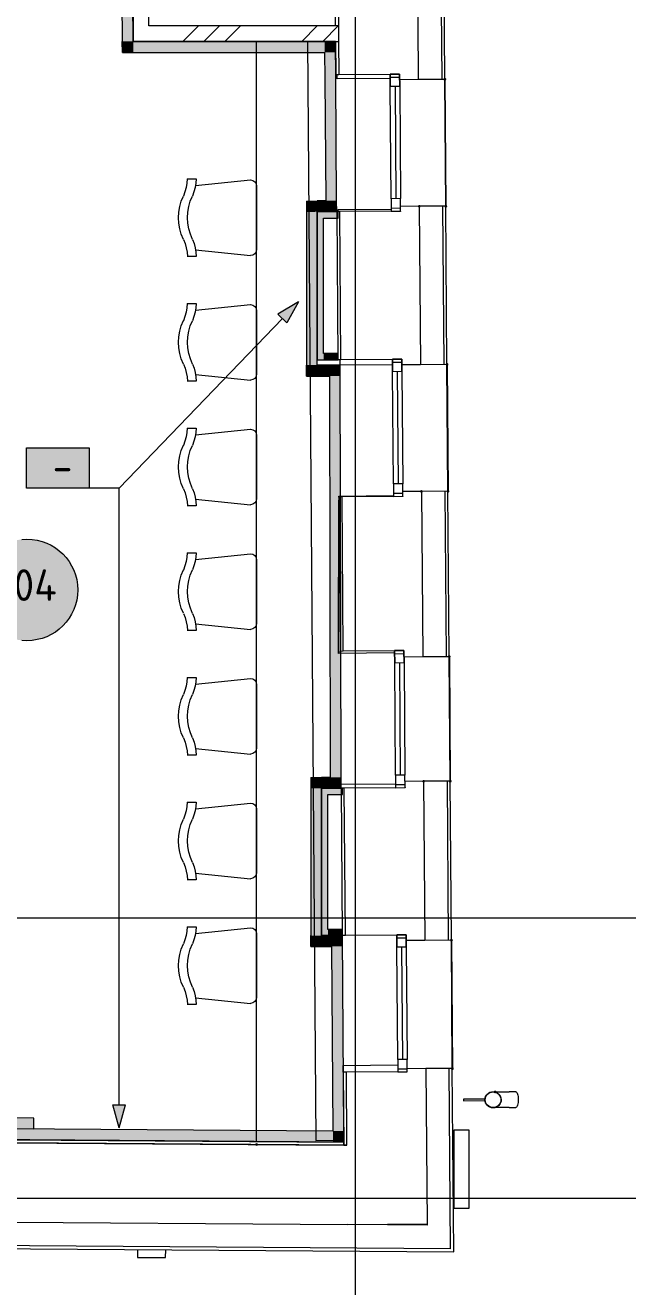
# Model space of a CAD drawing. Header units: millimetres. Extents: x 0 to 1189, y 0 to 841.
# Drawn here: x 771 to 810.2, y 282.2 to 363.2 of the extents above; entities that cross this region are included whole.
import ezdxf

# ---------------------------------------------------------------- set-up
doc = ezdxf.new("R2010")
doc.units = ezdxf.units.MM

msp = doc.modelspace()

# ---------------------------------------------------------------- hatches: boundary and pattern name
at = {"true_color": 0xf1d696}
h = msp.add_hatch(color=41, dxfattribs=at)
h.dxf.hatch_style = 2
h.paths.add_polyline_path([(777.022187, 382.866356), (777.722188, 382.866356), (777.902188, 362.116324), (777.202187, 362.116324)])
h = msp.add_hatch(color=41, dxfattribs=at)
h.dxf.hatch_style = 2
h.paths.add_polyline_path([(777.902188, 362.116324), (777.208187, 361.416323), (777.202187, 362.116324)])
h = msp.add_hatch(color=41, dxfattribs=at)
h.dxf.hatch_style = 2
h.paths.add_polyline_path([(777.902188, 362.116324), (777.908188, 361.416323), (777.208187, 361.416323)])
h = msp.add_hatch(color=41, dxfattribs=at)
h.dxf.hatch_style = 2
h.paths.add_polyline_path([(777.908188, 361.416323), (777.902188, 362.116324), (790.183207, 362.116324), (790.188207, 361.416323)])
h = msp.add_hatch(color=41, dxfattribs=at)
h.dxf.hatch_style = 2
h.paths.add_polyline_path([(790.883208, 362.116324), (790.188207, 361.416323), (790.183207, 362.116324)])
h = msp.add_hatch(color=41, dxfattribs=at)
h.dxf.hatch_style = 2
h.paths.add_polyline_path([(790.878208, 362.111324), (790.888208, 361.416323), (790.188207, 361.416323)])
h = msp.add_hatch(color=41, dxfattribs=at)
h.dxf.hatch_style = 2
h.paths.add_polyline_path([(790.188207, 361.416323), (790.888208, 361.416323), (790.901208, 359.74032), (790.201207, 359.73532)])
h = msp.add_hatch(color=41, dxfattribs=at)
h.dxf.hatch_style = 2
h.paths.add_polyline_path([(790.901208, 359.74032), (790.961208, 351.896308), (790.261207, 351.889308), (790.201207, 359.73532)])
h = msp.add_hatch(color=7)
h.dxf.hatch_style = 2
h.paths.add_polyline_path([(797.902219, 359.77932), (797.838656, 359.752883), (797.812219, 359.68932), (797.838656, 359.625758), (797.902219, 359.59932), (797.912219, 359.59932), (797.975782, 359.625758), (798.002219, 359.68932), (797.975782, 359.752883), (797.912219, 359.77932)])
h = msp.add_hatch(color=41, dxfattribs=at)
h.dxf.hatch_style = 2
h.paths.add_polyline_path([(789.018205, 351.875308), (789.718207, 351.883308), (789.718207, 351.183307)])
h = msp.add_hatch(color=41, dxfattribs=at)
h.dxf.hatch_style = 2
h.paths.add_polyline_path([(789.018205, 351.175307), (789.018205, 351.875308), (789.718207, 351.183307)])
h = msp.add_hatch(color=41, dxfattribs=at)
h.dxf.hatch_style = 2
h.paths.add_polyline_path([(790.261207, 351.889308), (790.266207, 351.189307), (789.718207, 351.183307), (789.718207, 351.883308)])
h = msp.add_hatch(color=41, dxfattribs=at)
h.dxf.hatch_style = 2
h.paths.add_polyline_path([(790.961208, 351.896308), (790.966208, 351.196307), (790.261207, 351.889308)])
h = msp.add_hatch(color=41, dxfattribs=at)
h.dxf.hatch_style = 2
h.paths.add_polyline_path([(790.964208, 351.199307), (790.266207, 351.189307), (790.261207, 351.889308)])
h = msp.add_hatch(color=7)
h.dxf.hatch_style = 2
h.paths.add_polyline_path([(796.264217, 351.627308), (796.200654, 351.60087), (796.174216, 351.537308), (796.200654, 351.473745), (796.264217, 351.447308), (796.327779, 351.473745), (796.354217, 351.537308), (796.327779, 351.60087)])
h = msp.add_hatch(color=7)
h.dxf.hatch_style = 2
h.paths.add_polyline_path([(797.974219, 351.450308), (798.037782, 351.476745), (798.064219, 351.540308), (798.037782, 351.60387), (797.974219, 351.630308), (797.964219, 351.630308), (797.900657, 351.60387), (797.874219, 351.540308), (797.900657, 351.476745), (797.964219, 351.450308)])
h = msp.add_hatch(color=41, dxfattribs=at)
h.dxf.hatch_style = 2
h.paths.add_polyline_path([(789.018205, 351.175307), (789.718207, 351.183307), (789.718207, 341.345292), (789.018205, 341.345292)])
h = msp.add_hatch(color=7)
h.dxf.hatch_style = 2
h.paths.add_polyline_path([(789.718207, 350.783307), (789.718207, 351.183307), (790.966208, 351.183307), (790.969208, 350.783307)])
h = msp.add_hatch(color=7)
h.dxf.hatch_style = 2
h.paths.add_polyline_path([(790.118207, 350.783307), (790.118207, 341.682293), (789.718207, 341.682293), (789.718207, 350.783307)])
at = {"true_color": 0x0077b0}
h = msp.add_hatch(color=144, dxfattribs=at)
h.dxf.hatch_style = 2
h.paths.add_polyline_path([(788.510205, 345.409298), (787.764204, 344.056296), (787.187203, 344.610297)])
h = msp.add_hatch(color=7)
h.dxf.hatch_style = 2
h.paths.add_polyline_path([(790.118207, 341.682293), (790.118207, 342.082293), (791.035209, 342.082293), (791.038209, 341.698293), (791.050209, 341.697293), (791.050209, 341.682293)])
at = {"true_color": 0xf1d696}
h = msp.add_hatch(color=41, dxfattribs=at)
h.dxf.hatch_style = 2
h.paths.add_polyline_path([(789.718207, 341.345292), (789.018205, 340.645291), (789.018205, 341.345292)])
h = msp.add_hatch(color=41, dxfattribs=at)
h.dxf.hatch_style = 2
h.paths.add_polyline_path([(789.718207, 341.345292), (789.718207, 340.645291), (789.018205, 340.645291)])
h = msp.add_hatch(color=41, dxfattribs=at)
h.dxf.hatch_style = 2
h.paths.add_polyline_path([(789.718207, 340.645291), (789.718207, 341.345292), (790.491208, 341.345292), (790.492208, 340.645291)])
h = msp.add_hatch(color=41, dxfattribs=at)
h.dxf.hatch_style = 2
h.paths.add_polyline_path([(791.191209, 341.345292), (790.492208, 340.645291), (790.491208, 341.345292)])
h = msp.add_hatch(color=41, dxfattribs=at)
h.dxf.hatch_style = 2
h.paths.add_polyline_path([(790.492208, 340.645291), (791.189209, 341.343292), (791.192209, 340.645291)])
h = msp.add_hatch(color=7)
h.dxf.hatch_style = 2
h.paths.add_polyline_path([(798.041219, 341.480292), (797.977657, 341.453855), (797.951219, 341.390292), (797.977657, 341.32673), (798.041219, 341.300292), (798.051219, 341.300292), (798.114782, 341.32673), (798.141219, 341.390292), (798.114782, 341.453855), (798.051219, 341.480292)])
h = msp.add_hatch(color=41, dxfattribs=at)
h.dxf.hatch_style = 2
h.paths.add_polyline_path([(791.192209, 340.645291), (791.245209, 314.884252), (790.545208, 314.884252), (790.492208, 340.645291)])
at = {"true_color": 0xffffff}
h = msp.add_hatch(color=7, dxfattribs=at)
h.dxf.hatch_style = 2
h.paths.add_polyline_path([(771.046178, 336.030284), (775.086184, 336.030284), (775.086184, 333.44128), (771.046178, 333.44128)])
h = msp.add_hatch(color=7, dxfattribs=at)
h.dxf.hatch_style = 2
h.paths.add_polyline_path([(771.046178, 336.030284), (775.086184, 336.030284), (775.086184, 333.44128), (771.046178, 333.44128)])
at = {"true_color": 0x0077b0}
h = msp.add_hatch(color=144, dxfattribs=at)
h.paths.add_polyline_path([(772.257355, 334.634205), (772.257355, 335.441184), (772.227865, 335.597867), (772.138843, 335.728918), (772.010204, 335.815321), (771.853865, 335.844673), (771.697389, 335.815321), (771.566131, 335.728918), (771.478694, 335.597867), (771.450375, 335.441184), (771.450375, 334.634205), (771.478694, 334.477866), (771.566131, 334.349226), (771.697389, 334.260205), (771.853865, 334.230715), (772.010204, 334.260205), (772.138843, 334.349226), (772.227865, 334.477866)])
h.paths.add_polyline_path([(772.457997, 334.634205), (772.446844, 334.513549), (772.413417, 334.401523), (772.357771, 334.298489), (772.279954, 334.204808), (772.188186, 334.127509), (772.086133, 334.072999), (771.974469, 334.04071), (771.853865, 334.030073), (771.732133, 334.04071), (771.620425, 334.072999), (771.518227, 334.127509), (771.42502, 334.204808), (771.34729, 334.298489), (771.291832, 334.401523), (771.258596, 334.513549), (771.247528, 334.634205), (771.247528, 335.441184), (771.258596, 335.562916), (771.291832, 335.674624), (771.34729, 335.776822), (771.42502, 335.870029), (771.518227, 335.947845), (771.620425, 336.003492), (771.732133, 336.036918), (771.853865, 336.048072), (771.974521, 336.036961), (772.086547, 336.003837), (772.189581, 335.949008), (772.283262, 335.872785), (772.359166, 335.779148), (772.413831, 335.676002), (772.446895, 335.563347), (772.457997, 335.441184)])
h = msp.add_hatch(color=144, dxfattribs=at)
h.paths.add_polyline_path([(772.257355, 334.634205), (772.257355, 335.441184), (772.227865, 335.597867), (772.138843, 335.728918), (772.010204, 335.815321), (771.853865, 335.844673), (771.697389, 335.815321), (771.566131, 335.728918), (771.478694, 335.597867), (771.450375, 335.441184), (771.450375, 334.634205), (771.478694, 334.477866), (771.566131, 334.349226), (771.697389, 334.260205), (771.853865, 334.230715), (772.010204, 334.260205), (772.138843, 334.349226), (772.227865, 334.477866)])
h.paths.add_polyline_path([(772.457997, 334.634205), (772.446844, 334.513549), (772.413417, 334.401523), (772.357771, 334.298489), (772.279954, 334.204808), (772.188186, 334.127509), (772.086133, 334.072999), (771.974469, 334.04071), (771.853865, 334.030073), (771.732133, 334.04071), (771.620425, 334.072999), (771.518227, 334.127509), (771.42502, 334.204808), (771.34729, 334.298489), (771.291832, 334.401523), (771.258596, 334.513549), (771.247528, 334.634205), (771.247528, 335.441184), (771.258596, 335.562916), (771.291832, 335.674624), (771.34729, 335.776822), (771.42502, 335.870029), (771.518227, 335.947845), (771.620425, 336.003492), (771.732133, 336.036918), (771.853865, 336.048072), (771.974521, 336.036961), (772.086547, 336.003837), (772.189581, 335.949008), (772.283262, 335.872785), (772.359166, 335.779148), (772.413831, 335.676002), (772.446895, 335.563347), (772.457997, 335.441184)])
h = msp.add_hatch(color=144, dxfattribs=at)
h.dxf.hatch_style = 2
h.paths.add_polyline_path([(774.680474, 335.703562), (774.448964, 335.472052), (774.378408, 335.441184), (774.302272, 335.466471), (774.276985, 335.542607), (774.305097, 335.613163), (774.700318, 336.008384), (774.741108, 336.037737), (774.781898, 336.048072), (774.858035, 336.022509), (774.883322, 335.946097), (774.883322, 334.12874), (774.858035, 334.053982), (774.781898, 334.030073), (774.705761, 334.053982), (774.680474, 334.12874)])
h = msp.add_hatch(color=144, dxfattribs=at)
h.dxf.hatch_style = 2
h.paths.add_polyline_path([(774.680474, 335.703562), (774.448964, 335.472052), (774.378408, 335.441184), (774.302272, 335.466471), (774.276985, 335.542607), (774.305097, 335.613163), (774.700318, 336.008384), (774.741108, 336.037737), (774.781898, 336.048072), (774.858035, 336.022509), (774.883322, 335.946097), (774.883322, 334.12874), (774.858035, 334.053982), (774.781898, 334.030073), (774.705761, 334.053982), (774.680474, 334.12874)])
h = msp.add_hatch(color=144, dxfattribs=at)
h.dxf.hatch_style = 2
h.paths.add_polyline_path([(773.770895, 334.53223), (772.963916, 334.53223), (772.887779, 334.557793), (772.862492, 334.634205), (772.887779, 334.710341), (772.963916, 334.735628), (773.770895, 334.735628), (773.847032, 334.710341), (773.872319, 334.634205), (773.847032, 334.557793)])
h = msp.add_hatch(color=144, dxfattribs=at)
h.dxf.hatch_style = 2
h.paths.add_polyline_path([(773.770895, 334.53223), (772.963916, 334.53223), (772.887779, 334.557793), (772.862492, 334.634205), (772.887779, 334.710341), (772.963916, 334.735628), (773.770895, 334.735628), (773.847032, 334.710341), (773.872319, 334.634205), (773.847032, 334.557793)])
h = msp.add_hatch(color=7)
h.dxf.hatch_style = 2
h.paths.add_polyline_path([(796.402217, 333.32728), (796.338654, 333.300842), (796.312217, 333.23728), (796.338654, 333.173717), (796.402217, 333.14728), (796.466779, 333.173717), (796.493217, 333.23728), (796.466779, 333.300842)])
h = msp.add_hatch(color=7)
h.dxf.hatch_style = 2
h.paths.add_polyline_path([(798.112219, 333.15028), (798.175782, 333.176717), (798.202219, 333.24028), (798.175782, 333.303842), (798.112219, 333.33028), (798.102219, 333.33028), (798.038657, 333.303842), (798.012219, 333.24028), (798.038657, 333.176717), (798.102219, 333.15028)])
at = {"true_color": 0xffffff}
h = msp.add_hatch(color=7, dxfattribs=at)
edge = h.paths.add_edge_path()
edge.add_arc((771.085678, 326.91927), 3.260255, 0, 360)
h = msp.add_hatch(color=7)
h.dxf.hatch_style = 2
h.paths.add_polyline_path([(798.183219, 322.730264), (798.119657, 322.703826), (798.093219, 322.640264), (798.119657, 322.576701), (798.183219, 322.550263), (798.193219, 322.550263), (798.256782, 322.576701), (798.28322, 322.640264), (798.256782, 322.703826), (798.193219, 322.730264)])
at = {"true_color": 0xf1d696}
h = msp.add_hatch(color=41, dxfattribs=at)
h.dxf.hatch_style = 2
h.paths.add_polyline_path([(789.298206, 314.884252), (789.998207, 314.884252), (789.998207, 314.184251)])
h = msp.add_hatch(color=41, dxfattribs=at)
h.dxf.hatch_style = 2
h.paths.add_polyline_path([(789.298206, 314.184251), (789.298206, 314.884252), (789.998207, 314.184251)])
h = msp.add_hatch(color=41, dxfattribs=at)
h.dxf.hatch_style = 2
h.paths.add_polyline_path([(789.298206, 314.184251), (789.998207, 314.184251), (789.998207, 304.734236), (789.298206, 304.734236)])
h = msp.add_hatch(color=41, dxfattribs=at)
h.dxf.hatch_style = 2
h.paths.add_polyline_path([(790.545208, 314.884252), (790.547208, 314.184251), (789.998207, 314.184251), (789.998207, 314.884252)])
h = msp.add_hatch(color=7)
h.dxf.hatch_style = 2
h.paths.add_polyline_path([(789.998207, 313.78425), (789.998207, 314.184251), (790.676208, 314.184251), (791.247209, 314.177251), (791.250209, 313.78425)])
h = msp.add_hatch(color=41, dxfattribs=at)
h.dxf.hatch_style = 2
h.paths.add_polyline_path([(791.245209, 314.884252), (791.247209, 314.184251), (790.545208, 314.884252)])
h = msp.add_hatch(color=41, dxfattribs=at)
h.dxf.hatch_style = 2
h.paths.add_polyline_path([(791.247209, 314.184251), (790.547208, 314.184251), (790.545208, 314.884252)])
h = msp.add_hatch(color=7)
h.dxf.hatch_style = 2
h.paths.add_polyline_path([(796.544217, 314.728252), (796.480654, 314.701814), (796.454217, 314.638251), (796.480654, 314.574689), (796.544217, 314.548251), (796.60778, 314.574689), (796.634217, 314.638251), (796.60778, 314.701814)])
h = msp.add_hatch(color=7)
h.dxf.hatch_style = 2
h.paths.add_polyline_path([(798.25422, 314.551251), (798.317782, 314.577689), (798.34422, 314.641251), (798.317782, 314.704814), (798.25422, 314.731252), (798.24422, 314.731252), (798.180657, 314.704814), (798.154219, 314.641251), (798.180657, 314.577689), (798.24422, 314.551251)])
h = msp.add_hatch(color=7)
h.dxf.hatch_style = 2
h.paths.add_polyline_path([(789.998207, 313.78425), (790.398208, 313.78425), (790.398208, 304.734236), (789.998207, 304.734236)])
h = msp.add_hatch(color=41, dxfattribs=at)
h.dxf.hatch_style = 2
h.paths.add_polyline_path([(789.998207, 304.734236), (789.298206, 304.034235), (789.298206, 304.734236)])
h = msp.add_hatch(color=41, dxfattribs=at)
h.dxf.hatch_style = 2
h.paths.add_polyline_path([(789.998207, 304.734236), (789.998207, 304.034235), (789.298206, 304.034235)])
h = msp.add_hatch(color=41, dxfattribs=at)
h.dxf.hatch_style = 2
h.paths.add_polyline_path([(789.998207, 304.034235), (789.998207, 304.734236), (790.630208, 304.734236), (790.635208, 304.034235)])
h = msp.add_hatch(color=7)
h.dxf.hatch_style = 2
h.paths.add_polyline_path([(790.398208, 305.134237), (791.316209, 305.134237), (791.318209, 304.759236), (791.330209, 304.758236), (791.330209, 304.734236), (790.398208, 304.734236)])
h = msp.add_hatch(color=41, dxfattribs=at)
h.dxf.hatch_style = 2
h.paths.add_polyline_path([(791.330209, 304.734236), (790.635208, 304.034235), (790.630208, 304.734236)])
h = msp.add_hatch(color=41, dxfattribs=at)
h.dxf.hatch_style = 2
h.paths.add_polyline_path([(790.635208, 304.034235), (791.326209, 304.730236), (791.335209, 304.034235)])
h = msp.add_hatch(color=7)
h.dxf.hatch_style = 2
h.paths.add_polyline_path([(798.32122, 304.531236), (798.257657, 304.504798), (798.23122, 304.441236), (798.257657, 304.377673), (798.32122, 304.351236), (798.33122, 304.351236), (798.394782, 304.377673), (798.42122, 304.441236), (798.394782, 304.504798), (798.33122, 304.531236)])
h = msp.add_hatch(color=41, dxfattribs=at)
h.dxf.hatch_style = 2
h.paths.add_polyline_path([(790.635208, 304.034235), (791.335209, 304.034235), (791.417209, 292.184217), (790.717208, 292.189217)])
h = msp.add_hatch(color=7)
h.dxf.hatch_style = 2
h.paths.add_polyline_path([(798.39422, 296.101223), (798.457782, 296.127661), (798.48422, 296.191223), (798.457782, 296.254786), (798.39422, 296.281223), (798.38422, 296.281223), (798.320657, 296.254786), (798.29422, 296.191223), (798.320657, 296.127661), (798.38422, 296.101223)])
h = msp.add_hatch(color=7)
h.dxf.hatch_style = 2
h.paths.add_polyline_path([(801.118321, 294.786956), (801.056974, 294.755721), (801.035489, 294.690318), (801.066724, 294.628971), (801.132127, 294.607486), (801.145127, 294.608486), (801.206474, 294.639721), (801.227959, 294.705124), (801.196724, 294.766471), (801.131321, 294.787956)])
at = {"true_color": 0x6a6a6a}
h = msp.add_hatch(color=251, dxfattribs=at)
h.dxf.hatch_style = 2
h.paths.add_polyline_path([(756.531156, 292.426217), (756.535156, 293.126219), (771.535179, 293.025218), (771.531179, 292.325217)])
at = {"true_color": 0x0077b0}
h = msp.add_hatch(color=144, dxfattribs=at)
h.dxf.hatch_style = 2
h.paths.add_polyline_path([(777.005187, 292.388217), (776.605186, 293.88122), (777.405188, 293.88122)])
at = {"true_color": 0xf1d696}
h = msp.add_hatch(color=41, dxfattribs=at)
h.dxf.hatch_style = 2
h.paths.add_polyline_path([(790.717208, 292.189217), (790.722208, 291.489216), (746.02714, 291.805217), (746.02714, 292.505218)])
h = msp.add_hatch(color=41, dxfattribs=at)
h.dxf.hatch_style = 2
h.paths.add_polyline_path([(790.717208, 292.189217), (791.417209, 292.184217), (791.422209, 291.484216)])
h = msp.add_hatch(color=41, dxfattribs=at)
h.dxf.hatch_style = 2
h.paths.add_polyline_path([(790.722208, 291.489216), (790.717208, 292.189217), (791.422209, 291.484216)])
h = msp.add_hatch(color=7)
h.dxf.hatch_style = 2
h.paths.add_polyline_path([(785.7282, 291.324216), (785.754638, 291.260653), (785.818201, 291.234216), (785.881763, 291.260653), (785.908201, 291.324216), (785.881763, 291.389778), (785.818201, 291.416216), (785.754638, 291.389778)])

# ---------------------------------------------------------------- linework, layer by layer
at = {"color": 7, "lineweight": 0}
for points in [[(792.17321, 251.095154), (792.17321, 721.485873)], [(777.016187, 383.566357), (777.202187, 362.116324)], [(777.902188, 362.116324), (777.722188, 382.866356)], [(790.779208, 375.816345), (790.875208, 363.116325)], [(790.981208, 375.616345), (791.075209, 363.116325)], [(777.902188, 374.192342), (777.902188, 362.116324)], [(778.90219, 363.116325), (778.90219, 373.192341)], [(796.119216, 370.516337), (796.202216, 359.68632)], [(797.632219, 368.816334), (797.702219, 359.69832)], [(797.902219, 359.69932), (797.832219, 368.816334)], [(791.075209, 363.116325), (778.90219, 363.116325)], [(781.083193, 362.116324), (782.083195, 363.116325)], [(782.433195, 362.116324), (783.433197, 363.116325)], [(783.782197, 362.116324), (784.782199, 363.116325)], [(788.717205, 362.116324), (789.717207, 363.116325)], [(790.066207, 362.116324), (791.065209, 363.115325)], [(791.075209, 363.116325), (791.083209, 362.116324)], [(777.208187, 361.416323), (777.202187, 362.116324)], [(777.902188, 362.116324), (791.083209, 362.116324)], [(790.183207, 362.116324), (777.902188, 362.116324)], [(785.818201, 291.524216), (785.818201, 362.116324)], [(789.083206, 362.116324), (789.618206, 291.588216)], [(790.883208, 362.116324), (790.183207, 362.116324)], [(790.883208, 362.116324), (790.899208, 359.996321)], [(790.901208, 359.74032), (790.883208, 362.116324)], [(791.083209, 362.116324), (791.099209, 359.998321)], [(777.208187, 361.416323), (790.188207, 361.416323)], [(790.188207, 361.416323), (790.201207, 359.73532)], [(790.201207, 359.73532), (790.261207, 351.889308)], [(790.899208, 359.996321), (791.099209, 359.998321)], [(790.961208, 351.896308), (790.901208, 359.74032)], [(791.001208, 359.72232), (791.002208, 359.997321)], [(794.401214, 359.74732), (791.001208, 359.72232)], [(791.099209, 359.998321), (794.399214, 360.023321)], [(794.399214, 360.023321), (794.999215, 360.027321)], [(794.999215, 360.027321), (794.399214, 360.023321)], [(794.405214, 359.22332), (794.399214, 360.023321)], [(794.399214, 360.023321), (794.405214, 359.22332)], [(794.401214, 359.82332), (795.001215, 359.82732)], [(794.999215, 360.027321), (795.005215, 359.22732)], [(795.005215, 359.22732), (794.999215, 360.027321)], [(795.002215, 359.67732), (796.202216, 359.68632)], [(796.202216, 359.68632), (797.902219, 359.69932)], [(797.902219, 359.69932), (797.963219, 351.550308)], [(797.963219, 351.550308), (797.902219, 359.68932)], [(797.912219, 359.68932), (797.974219, 351.540308)], [(795.005215, 359.22732), (794.405214, 359.22332)], [(794.460214, 352.023309), (794.405214, 359.22332)], [(794.705214, 359.22532), (794.760214, 352.025309)], [(795.005215, 359.22732), (795.060215, 352.027309)], [(789.018205, 351.875308), (789.718207, 351.883308)], [(789.018205, 351.875308), (789.018205, 341.345292)], [(790.261207, 351.889308), (789.718207, 351.883308)], [(790.966208, 351.196307), (790.961208, 351.896308)], [(795.060215, 352.027309), (794.460214, 352.023309)], [(794.460214, 352.023309), (794.466214, 351.223307)], [(794.460214, 352.023309), (794.466214, 351.223307)], [(794.464214, 351.423308), (795.064215, 351.428308)], [(795.066215, 351.228307), (795.060215, 352.027309)], [(795.066215, 351.228307), (795.060215, 352.027309)], [(796.264217, 351.537308), (795.064215, 351.528308)], [(797.963219, 351.550308), (796.264217, 351.537308)], [(796.264217, 351.537308), (796.341217, 341.387292)], [(797.763219, 351.548308), (797.841219, 341.398292)], [(798.040219, 341.400292), (797.963219, 351.550308)], [(789.718207, 351.183307), (790.966208, 351.196307)], [(789.718207, 351.183307), (789.718207, 341.682293)], [(791.050209, 351.183307), (789.718207, 351.183307)], [(789.718207, 341.345292), (789.718207, 351.183307)], [(790.118207, 342.082293), (790.118207, 350.783307)], [(790.118207, 350.783307), (791.050209, 350.783307)], [(791.166209, 351.198307), (790.966208, 351.196307)], [(790.966208, 351.196307), (791.038209, 341.697293)], [(791.050209, 350.783307), (791.050209, 351.183307)], [(791.065209, 351.322307), (794.465214, 351.348307)], [(791.067209, 351.177307), (791.065209, 351.322307)], [(794.466214, 351.223307), (791.166209, 351.198307)], [(791.238209, 341.698293), (791.166209, 351.198307)], [(794.466214, 351.223307), (795.066215, 351.228307)], [(794.466214, 351.223307), (795.066215, 351.228307)], [(795.066215, 351.228307), (795.066215, 351.208307)], [(789.718207, 341.682293), (791.050209, 341.682293)], [(791.050209, 342.082293), (790.118207, 342.082293)], [(791.038209, 341.697293), (791.238209, 341.698293)], [(791.050209, 341.682293), (791.050209, 342.082293)], [(791.191209, 341.345292), (791.186209, 341.698293)], [(791.238209, 341.698293), (794.538214, 341.723293)], [(794.538214, 341.723293), (795.138215, 341.728293)], [(795.138215, 341.728293), (794.538214, 341.723293)], [(794.544214, 340.923292), (794.538214, 341.723293)], [(794.538214, 341.723293), (794.544214, 340.923292)], [(795.138215, 341.728293), (795.144215, 340.928292)], [(795.144215, 340.928292), (795.138215, 341.728293)], [(789.018205, 340.645291), (789.018205, 341.345292)], [(790.491208, 341.345292), (789.718207, 341.345292)], [(791.191209, 341.345292), (790.491208, 341.345292)], [(794.541214, 341.370292), (791.191209, 341.345292)], [(791.245209, 314.884252), (791.191209, 341.345292)], [(794.539214, 341.523292), (795.139215, 341.528292)], [(795.144215, 340.928292), (794.544214, 340.923292)], [(794.599214, 333.723281), (794.544214, 340.923292)], [(794.844214, 340.926292), (794.899214, 333.726281)], [(795.141215, 341.378292), (796.341217, 341.387292)], [(795.144215, 340.928292), (795.199215, 333.728281)], [(796.341217, 341.387292), (798.040219, 341.400292)], [(798.040219, 341.400292), (798.102219, 333.25028)], [(798.102219, 333.25028), (798.041219, 341.390292)], [(798.051219, 341.390292), (798.112219, 333.24028)], [(789.018205, 340.645291), (790.492208, 340.645291)], [(790.492208, 340.645291), (790.545208, 314.884252)], [(795.199215, 333.728281), (794.599214, 333.723281)], [(794.599214, 333.723281), (794.605214, 332.923279)], [(794.599214, 333.723281), (794.605214, 332.923279)], [(795.205215, 332.928279), (795.199215, 333.728281)], [(795.205215, 332.928279), (795.199215, 333.728281)], [(791.305209, 332.898279), (791.105209, 332.897279)], [(791.105209, 332.897279), (791.180209, 322.997264)], [(791.107209, 332.944279), (794.604214, 332.970279)], [(791.107209, 332.877279), (791.107209, 332.944279)], [(794.605214, 332.923279), (791.305209, 332.898279)], [(791.380209, 322.999264), (791.305209, 332.898279)], [(794.603214, 333.12328), (795.203215, 333.12828)], [(794.605214, 332.923279), (795.205215, 332.928279)], [(794.605214, 332.923279), (795.205215, 332.928279)], [(796.402217, 333.23728), (795.202215, 333.22828)], [(795.205215, 332.928279), (795.205215, 332.908279)], [(798.102219, 333.25028), (796.402217, 333.23728)], [(796.402217, 333.23728), (796.483217, 322.637264)], [(797.902219, 333.24928), (797.983219, 322.649264)], [(798.183219, 322.650264), (798.102219, 333.25028)], [(791.081209, 322.843264), (791.107209, 332.671279)], [(770.751935, 330.16245), (771.085178, 330.179275), (771.418597, 330.16245), (771.742384, 330.113066), (772.054901, 330.032759), (772.354508, 329.923165), (772.639566, 329.785921), (772.908437, 329.622663), (773.15948, 329.435027), (773.391057, 329.224649), (773.601528, 328.993165), (773.789254, 328.742212), (773.952597, 328.473427), (774.089917, 328.188444), (774.199575, 327.888901), (774.279931, 327.576433), (774.329347, 327.252678), (774.346183, 326.91927)], [(774.346183, 326.91927), (774.329347, 326.586027), (774.279931, 326.262394), (774.199575, 325.950011), (774.089917, 325.650518), (773.952597, 325.365557), (773.789254, 325.096767), (773.601528, 324.84579), (773.391057, 324.614267), (773.15948, 324.403837), (772.908437, 324.216141), (772.639566, 324.05282), (772.354508, 323.915516), (772.054901, 323.805867), (771.742384, 323.725515), (771.418597, 323.676101), (771.085178, 323.659265), (770.751935, 323.676101)], [(794.681214, 322.871264), (791.081209, 322.843264)], [(791.180209, 322.997264), (791.380209, 322.999264)], [(791.181209, 322.844264), (791.180209, 322.997264)], [(791.380209, 322.999264), (794.680214, 323.024264)], [(794.680214, 323.024264), (795.280215, 323.028264)], [(795.280215, 323.028264), (794.680214, 323.024264)], [(794.686214, 322.224263), (794.680214, 323.024264)], [(794.680214, 323.024264), (794.686214, 322.224263)], [(794.681214, 322.824264), (795.281215, 322.828264)], [(795.286215, 322.228263), (794.686214, 322.224263)], [(795.280215, 323.028264), (795.286215, 322.228263)], [(795.286215, 322.228263), (795.280215, 323.028264)], [(795.283215, 322.628264), (796.483217, 322.637264)], [(795.286215, 322.228263), (795.341215, 315.029252)], [(796.483217, 322.637264), (798.183219, 322.650264)], [(798.183219, 322.650264), (798.24422, 314.651251)], [(798.24422, 314.651251), (798.183219, 322.640264)], [(798.193219, 322.640264), (798.25422, 314.641251)], [(794.741214, 315.024252), (794.686214, 322.224263)], [(794.986215, 322.226263), (795.041215, 315.026252)], [(795.341215, 315.029252), (794.741214, 315.024252)], [(794.741214, 315.024252), (794.747214, 314.224251)], [(794.741214, 315.024252), (794.747214, 314.224251)], [(795.347215, 314.229251), (795.341215, 315.029252)], [(795.347215, 314.229251), (795.341215, 315.029252)], [(789.298206, 314.884252), (789.998207, 314.884252)], [(789.298206, 314.884252), (789.298206, 304.734236)], [(790.545208, 314.884252), (789.998207, 314.884252)], [(789.998207, 314.184251), (789.998207, 304.734236)], [(791.330209, 314.184251), (789.998207, 314.184251)], [(789.998207, 304.734236), (789.998207, 314.184251)], [(789.998207, 314.184251), (791.247209, 314.184251)], [(791.247209, 314.184251), (791.245209, 314.884252)], [(791.245209, 314.444251), (794.745214, 314.471251)], [(791.247209, 314.184251), (791.245209, 314.444251)], [(791.447209, 314.199251), (791.247209, 314.197251)], [(791.247209, 314.197251), (791.318209, 304.758236)], [(791.330209, 313.78425), (791.330209, 314.184251)], [(794.747214, 314.224251), (791.447209, 314.199251)], [(791.518209, 304.759236), (791.447209, 314.199251)], [(794.745214, 314.424251), (795.345215, 314.429251)], [(794.747214, 314.224251), (795.347215, 314.229251)], [(794.747214, 314.224251), (795.347215, 314.229251)], [(796.544217, 314.638251), (795.344215, 314.629251)], [(795.347215, 314.229251), (795.347215, 314.209251)], [(798.24422, 314.651251), (796.544217, 314.638251)], [(796.544217, 314.638251), (796.621217, 304.448236)], [(798.044219, 314.649251), (798.121219, 304.459236)], [(798.32122, 304.461236), (798.24422, 314.651251)], [(790.398208, 305.134237), (790.398208, 313.78425)], [(790.398208, 313.78425), (791.330209, 313.78425)], [(198.085303, 305.871238), (810.158238, 305.871238)], [(789.298206, 304.034235), (789.298206, 304.734236)], [(789.998207, 304.734236), (791.330209, 304.734236)], [(790.630208, 304.734236), (789.998207, 304.734236)], [(791.330209, 305.134237), (790.398208, 305.134237)], [(791.330209, 304.734236), (790.630208, 304.734236)], [(791.318209, 304.758236), (791.518209, 304.759236)], [(791.330209, 304.734236), (791.330209, 305.134237)], [(791.417209, 292.184217), (791.330209, 304.734236)], [(791.518209, 304.759236), (794.818214, 304.784236)], [(794.818214, 304.784236), (795.418215, 304.789236)], [(795.418215, 304.789236), (794.818214, 304.784236)], [(794.824214, 303.984235), (794.818214, 304.784236)], [(794.818214, 304.784236), (794.824214, 303.984235)], [(794.820214, 304.584236), (795.420215, 304.589236)], [(795.418215, 304.789236), (795.424215, 303.989235)], [(795.424215, 303.989235), (795.418215, 304.789236)], [(795.421215, 304.439236), (796.621217, 304.448236)], [(796.621217, 304.448236), (798.32122, 304.461236)], [(798.32122, 304.461236), (798.38322, 296.211223)], [(798.38322, 296.211223), (798.32122, 304.441236)], [(798.33122, 304.441236), (798.39422, 296.191223)], [(789.298206, 304.034235), (790.635208, 304.034235)], [(790.635208, 304.034235), (790.717208, 292.189217)], [(795.424215, 303.989235), (794.824214, 303.984235)], [(794.879214, 296.785224), (794.824214, 303.984235)], [(795.124215, 303.987235), (795.179215, 296.787224)], [(795.424215, 303.989235), (795.479215, 296.789224)], [(791.382209, 296.401224), (794.882214, 296.428224)], [(791.385209, 295.958223), (791.382209, 296.401224)], [(795.479215, 296.789224), (794.879214, 296.785224)], [(794.879214, 296.785224), (794.885214, 295.985223)], [(794.879214, 296.785224), (794.885214, 295.985223)], [(795.485215, 295.989223), (795.479215, 296.789224)], [(795.485215, 295.989223), (795.479215, 296.789224)], [(791.585209, 295.960223), (791.385209, 295.958223)], [(791.385209, 295.958223), (791.421209, 291.284216)], [(794.885214, 295.985223), (791.585209, 295.960223)], [(791.621209, 291.286216), (791.585209, 295.960223)], [(794.884214, 296.185223), (795.484215, 296.189223)], [(794.885214, 295.985223), (795.485215, 295.989223)], [(794.885214, 295.985223), (795.485215, 295.989223)], [(796.684217, 296.198223), (795.484215, 296.189223)], [(798.38322, 296.211223), (796.684217, 296.198223)], [(796.684217, 296.198223), (796.759217, 286.224208)], [(798.27122, 284.639206), (798.183219, 296.210223)], [(798.47322, 284.438205), (798.38322, 296.211223)], [(800.479223, 294.19322), (800.489795, 294.301252), (800.520114, 294.39897), (800.568081, 294.487314), (800.631598, 294.564221), (800.708569, 294.627627), (800.796895, 294.675471), (800.894479, 294.70569), (800.999224, 294.716221), (801.103312, 294.70578), (801.200427, 294.675815), (801.288472, 294.628365), (801.365349, 294.565471), (801.428961, 294.48917), (801.477209, 294.401502), (801.507996, 294.304505), (801.519225, 294.20022)], [(801.494225, 294.700221), (801.539225, 294.701221)], [(801.539225, 294.701221), (801.586225, 294.701221)], [(801.586225, 294.701221), (801.635225, 294.701221)], [(801.635225, 294.701221), (801.685225, 294.702221)], [(801.685225, 294.702221), (801.736225, 294.702221)], [(801.736225, 294.702221), (801.788225, 294.702221)], [(801.788225, 294.702221), (801.841225, 294.703221)], [(801.841225, 294.703221), (801.896225, 294.703221)], [(801.896225, 294.703221), (801.951225, 294.704221)], [(801.951225, 294.704221), (802.008225, 294.704221)], [(802.008225, 294.704221), (802.031225, 294.704221)], [(802.456226, 294.708221), (802.031225, 294.704221)], [(802.456368, 294.705775), (802.487796, 294.695849), (802.517165, 294.666922), (802.54385, 294.621006), (802.567227, 294.560112), (802.586671, 294.486249), (802.601557, 294.40143), (802.611261, 294.307665), (802.615158, 294.206965)], [(800.490223, 294.24322), (799.098221, 294.23222)], [(799.098221, 294.23222), (799.099221, 294.13222)], [(799.099221, 294.13222), (800.491223, 294.14322)], [(801.519225, 294.20022), (801.508652, 294.091476), (801.478334, 293.993892), (801.430367, 293.905565), (801.366849, 293.828595), (801.289878, 293.765077), (801.201552, 293.71711), (801.103968, 293.686792), (800.999224, 293.676219), (800.894849, 293.686704), (800.797598, 293.716782), (800.709536, 293.764391), (800.632723, 293.82747), (800.569223, 293.903954), (800.521098, 293.991782), (800.49041, 294.088892), (800.479223, 294.19322)], [(800.499223, 294.19322), (800.509387, 294.297234), (800.538536, 294.391205), (800.584653, 294.476152), (800.645723, 294.550096), (800.719731, 294.611055), (800.804661, 294.657049), (800.898497, 294.686098), (800.999224, 294.696221), (801.099294, 294.686188), (801.192662, 294.657393), (801.27731, 294.611793), (801.351224, 294.551346), (801.412388, 294.478008), (801.458787, 294.393736), (801.488404, 294.300488), (801.499225, 294.20022)], [(801.499225, 294.20022), (801.48906, 294.095493), (801.459912, 294.001657), (801.413795, 293.916728), (801.352724, 293.84272), (801.278716, 293.781649), (801.193787, 293.735532), (801.09995, 293.706383), (800.999224, 293.696219), (800.898866, 293.706296), (800.805364, 293.735204), (800.720698, 293.780964), (800.646848, 293.841595), (800.585795, 293.915116), (800.53952, 293.999548), (800.510002, 294.092909), (800.499223, 294.19322)], [(801.138224, 294.698221), (801.165224, 294.698221)], [(801.165224, 294.698221), (801.193224, 294.698221)], [(801.193224, 294.698221), (801.224224, 294.698221)], [(801.224224, 294.698221), (801.257224, 294.698221)], [(801.257224, 294.698221), (801.292224, 294.699221)], [(801.292224, 294.699221), (801.329224, 294.699221)], [(801.329224, 294.699221), (801.367224, 294.699221)], [(801.367224, 294.699221), (801.408224, 294.700221)], [(801.408224, 294.700221), (801.450224, 294.700221)], [(801.450224, 294.700221), (801.494225, 294.700221)], [(802.615158, 294.206965), (802.61279, 294.106217), (802.60451, 294.012316), (802.590913, 293.92728), (802.572592, 293.853131), (802.550143, 293.791889), (802.524157, 293.745573), (802.495231, 293.716204), (802.463957, 293.705802)], [(771.535179, 293.025218), (756.535156, 293.126219)], [(801.156224, 293.698219), (801.133224, 293.697219)], [(801.184224, 293.698219), (801.156224, 293.698219)], [(801.213224, 293.698219), (801.184224, 293.698219)], [(801.245224, 293.698219), (801.213224, 293.698219)], [(801.279224, 293.699219), (801.245224, 293.698219)], [(801.315224, 293.699219), (801.279224, 293.699219)], [(801.352224, 293.699219), (801.315224, 293.699219)], [(801.391224, 293.699219), (801.352224, 293.699219)], [(801.433224, 293.700219), (801.391224, 293.699219)], [(801.476224, 293.700219), (801.433224, 293.700219)], [(801.520225, 293.700219), (801.476224, 293.700219)], [(801.566225, 293.701219), (801.520225, 293.700219)], [(801.614225, 293.701219), (801.566225, 293.701219)], [(801.663225, 293.701219), (801.614225, 293.701219)], [(801.713225, 293.702219), (801.663225, 293.701219)], [(801.765225, 293.702219), (801.713225, 293.702219)], [(801.818225, 293.703219), (801.765225, 293.702219)], [(801.872225, 293.703219), (801.818225, 293.703219)], [(801.927225, 293.703219), (801.872225, 293.703219)], [(801.982225, 293.704219), (801.927225, 293.703219)], [(802.039225, 293.704219), (801.982225, 293.704219)], [(802.039225, 293.704219), (802.464226, 293.708219)], [(790.717208, 292.189217), (746.02714, 292.505218)], [(756.531156, 292.426217), (771.531179, 292.325217)], [(771.531179, 292.325217), (771.535179, 293.025218)], [(791.621209, 291.286216), (723.726106, 291.761216)], [(745.348139, 291.610216), (791.421209, 291.284216)], [(791.422209, 291.484216), (745.349139, 291.810217)], [(746.02714, 291.805217), (791.422209, 291.484216)], [(789.618206, 291.588216), (791.418209, 291.601216)], [(791.422209, 291.484216), (791.417209, 292.184217)], [(791.421209, 291.284216), (791.422209, 291.484216)], [(799.473221, 292.238217), (798.47322, 292.238217)], [(798.47322, 292.238217), (798.47322, 287.23821)], [(799.473221, 287.23821), (799.473221, 292.238217)], [(791.421209, 291.284216), (791.621209, 291.286216)], [(198.085303, 287.87121), (810.158238, 287.87121)], [(718.664098, 286.696209), (791.659209, 286.185208)], [(798.47322, 287.23821), (799.473221, 287.23821)], [(791.659209, 286.185208), (796.759217, 286.224208)], [(796.760217, 286.150208), (791.659209, 286.185208)], [(796.759217, 286.224208), (796.760217, 286.150208)], [(716.976095, 285.008206), (798.47322, 284.438205)], [(798.27122, 284.639206), (717.175096, 285.207206)], [(778.188189, 284.580205), (778.184189, 284.080205)], [(779.984192, 284.067205), (779.988192, 284.567205)], [(778.184189, 284.080205), (779.984192, 284.067205)]]:
    msp.add_lwpolyline(points, dxfattribs=at)
at = {"color": 253, "lineweight": 0, "true_color": 0x999999}
for points in [[(781.368194, 353.30131), (781.346506, 353.016982), (781.298194, 352.736685), (781.223631, 352.4622), (781.123193, 352.195309)], [(781.374194, 353.30131), (781.949195, 353.30131)], [(781.949195, 353.30131), (781.925991, 353.017701), (781.87757, 352.737935), (781.80421, 352.463606), (781.706194, 352.196309)], [(781.910195, 352.87731), (785.4222, 353.23231)], [(785.4222, 353.23231), (785.576466, 353.201232), (785.702325, 353.116435), (785.787122, 352.990576), (785.818201, 352.83631)], [(780.809193, 350.807307), (780.829334, 351.166385), (780.889318, 351.519933), (780.98849, 351.864668), (781.126193, 352.197309)], [(781.390194, 350.806307), (781.410319, 351.165385), (781.470194, 351.518933), (781.569069, 351.863668), (781.706194, 352.196309)], [(785.818201, 352.83631), (785.818201, 348.776304)], [(781.126193, 349.415305), (780.98849, 349.748118), (780.889318, 350.093306), (780.829334, 350.447494), (780.809193, 350.807307)], [(781.714194, 349.414305), (781.57821, 349.747539), (781.478319, 350.092681), (781.415366, 350.446634), (781.390194, 350.806307)], [(781.126193, 349.414305), (781.230959, 349.147242), (781.309569, 348.872304), (781.361741, 348.591366), (781.387194, 348.306303)], [(781.712194, 349.414305), (781.810194, 349.147007), (781.883445, 348.872679), (781.93157, 348.592913), (781.954195, 348.309303)], [(781.954195, 348.309303), (781.376194, 348.309303)], [(781.910195, 348.736303), (785.4222, 348.380303)], [(785.818201, 348.776304), (785.787122, 348.622038), (785.702325, 348.496178), (785.576466, 348.411381), (785.4222, 348.380303)], [(781.368194, 345.301298), (781.346506, 345.01697), (781.298194, 344.736672), (781.223631, 344.462188), (781.123193, 344.195297)], [(781.374194, 345.301298), (781.949195, 345.301298)], [(781.949195, 345.301298), (781.925991, 345.017688), (781.87757, 344.737922), (781.80421, 344.463594), (781.706194, 344.196297)], [(781.910195, 344.877298), (785.4222, 345.232298)], [(785.4222, 345.232298), (785.576466, 345.20122), (785.702325, 345.116423), (785.787122, 344.990563), (785.818201, 344.836298)], [(780.809193, 342.807294), (780.829334, 343.166373), (780.889318, 343.519921), (780.98849, 343.864655), (781.126193, 344.197297)], [(781.390194, 342.806294), (781.410319, 343.165373), (781.470194, 343.518921), (781.569069, 343.863655), (781.706194, 344.196297)], [(785.818201, 344.836298), (785.818201, 340.776291)], [(781.126193, 341.415292), (780.98849, 341.748105), (780.889318, 342.093293), (780.829334, 342.447481), (780.809193, 342.807294)], [(781.714194, 341.414292), (781.57821, 341.747527), (781.478319, 342.092668), (781.415366, 342.446622), (781.390194, 342.806294)], [(781.126193, 341.414292), (781.230959, 341.147229), (781.309569, 340.872291), (781.361741, 340.591354), (781.387194, 340.306291)], [(781.712194, 341.414292), (781.810194, 341.146995), (781.883445, 340.872666), (781.93157, 340.5929), (781.954195, 340.309291)], [(781.954195, 340.309291), (781.376194, 340.309291)], [(781.910195, 340.736291), (785.4222, 340.380291)], [(785.818201, 340.776291), (785.787122, 340.622025), (785.702325, 340.496166), (785.576466, 340.411369), (785.4222, 340.380291)], [(781.368194, 337.301286), (781.346506, 337.016957), (781.298194, 336.73666), (781.223631, 336.462175), (781.123193, 336.195284)], [(781.374194, 337.301286), (781.949195, 337.301286)], [(781.949195, 337.301286), (781.925991, 337.017676), (781.87757, 336.73791), (781.80421, 336.463582), (781.706194, 336.196284)], [(781.910195, 336.877285), (785.4222, 337.232286)], [(785.4222, 337.232286), (785.576466, 337.201208), (785.702325, 337.116411), (785.787122, 336.990551), (785.818201, 336.836285)], [(785.818201, 336.836285), (785.818201, 332.776279)], [(780.809193, 334.807282), (780.829334, 335.166361), (780.889318, 335.519908), (780.98849, 335.864643), (781.126193, 336.197284)], [(781.390194, 334.806282), (781.410319, 335.165361), (781.470194, 335.518908), (781.569069, 335.863643), (781.706194, 336.196284)], [(781.126193, 333.41528), (780.98849, 333.748093), (780.889318, 334.093281), (780.829334, 334.447469), (780.809193, 334.807282)], [(781.714194, 333.41428), (781.57821, 333.747515), (781.478319, 334.092656), (781.415366, 334.44661), (781.390194, 334.806282)], [(781.126193, 333.41428), (781.230959, 333.147217), (781.309569, 332.872279), (781.361741, 332.591341), (781.387194, 332.306278)], [(781.712194, 333.41428), (781.810194, 333.146983), (781.883445, 332.872654), (781.93157, 332.592888), (781.954195, 332.309278)], [(785.818201, 332.776279), (785.787122, 332.622013), (785.702325, 332.496154), (785.576466, 332.411357), (785.4222, 332.380278)], [(781.954195, 332.309278), (781.376194, 332.309278)], [(781.910195, 332.736279), (785.4222, 332.380278)], [(781.368194, 329.301274), (781.346506, 329.016945), (781.298194, 328.736648), (781.223631, 328.462163), (781.123193, 328.195272)], [(781.374194, 329.301274), (781.949195, 329.301274)], [(781.949195, 329.301274), (781.925991, 329.017664), (781.87757, 328.737898), (781.80421, 328.463569), (781.706194, 328.196272)], [(781.910195, 328.877273), (785.4222, 329.232274)], [(785.4222, 329.232274), (785.576466, 329.201196), (785.702325, 329.116399), (785.787122, 328.990539), (785.818201, 328.836273)], [(785.818201, 328.836273), (785.818201, 324.776267)], [(780.809193, 326.80727), (780.829334, 327.166349), (780.889318, 327.519896), (780.98849, 327.864631), (781.126193, 328.197272)], [(781.390194, 326.80627), (781.410319, 327.165349), (781.470194, 327.518896), (781.569069, 327.863631), (781.706194, 328.196272)], [(781.126193, 325.415268), (780.98849, 325.748081), (780.889318, 326.093269), (780.829334, 326.447457), (780.809193, 326.80727)], [(781.714194, 325.414268), (781.57821, 325.747503), (781.478319, 326.092644), (781.415366, 326.446598), (781.390194, 326.80627)], [(781.126193, 325.414268), (781.230959, 325.147205), (781.309569, 324.872267), (781.361741, 324.591329), (781.387194, 324.306266)], [(781.712194, 325.414268), (781.810194, 325.146971), (781.883445, 324.872642), (781.93157, 324.592876), (781.954195, 324.309266)], [(781.910195, 324.736267), (785.4222, 324.380266)], [(785.818201, 324.776267), (785.787122, 324.622001), (785.702325, 324.496141), (785.576466, 324.411344), (785.4222, 324.380266)], [(781.954195, 324.309266), (781.376194, 324.309266)], [(781.368194, 321.301262), (781.346506, 321.016933), (781.298194, 320.736636), (781.223631, 320.462151), (781.123193, 320.19526)], [(781.374194, 321.301262), (781.949195, 321.301262)], [(781.949195, 321.301262), (781.925991, 321.017652), (781.87757, 320.737886), (781.80421, 320.463557), (781.706194, 320.19626)], [(781.910195, 320.877261), (785.4222, 321.232261)], [(785.4222, 321.232261), (785.576466, 321.201183), (785.702325, 321.116386), (785.787122, 320.990527), (785.818201, 320.836261)], [(785.818201, 320.836261), (785.818201, 316.776255)], [(780.809193, 318.807258), (780.829334, 319.166336), (780.889318, 319.519884), (780.98849, 319.864619), (781.126193, 320.19726)], [(781.390194, 318.806258), (781.410319, 319.165336), (781.470194, 319.518884), (781.569069, 319.863619), (781.706194, 320.19626)], [(781.126193, 317.415256), (780.98849, 317.748069), (780.889318, 318.093257), (780.829334, 318.447445), (780.809193, 318.807258)], [(781.714194, 317.414256), (781.57821, 317.747491), (781.478319, 318.092632), (781.415366, 318.446585), (781.390194, 318.806258)], [(781.126193, 317.414256), (781.230959, 317.147193), (781.309569, 316.872255), (781.361741, 316.591317), (781.387194, 316.306254)], [(781.712194, 317.414256), (781.810194, 317.146958), (781.883445, 316.87263), (781.93157, 316.592864), (781.954195, 316.309254)], [(781.910195, 316.736255), (785.4222, 316.380254)], [(785.818201, 316.776255), (785.787122, 316.621989), (785.702325, 316.496129), (785.576466, 316.411332), (785.4222, 316.380254)], [(781.954195, 316.309254), (781.376194, 316.309254)], [(781.368194, 313.301249), (781.346506, 313.016921), (781.298194, 312.736623), (781.223631, 312.462139), (781.123193, 312.195248)], [(781.374194, 313.301249), (781.949195, 313.301249)], [(781.949195, 313.301249), (781.925991, 313.01764), (781.87757, 312.737873), (781.80421, 312.463545), (781.706194, 312.196248)], [(781.910195, 312.877249), (785.4222, 313.232249)], [(785.4222, 313.232249), (785.576466, 313.201171), (785.702325, 313.116374), (785.787122, 312.990514), (785.818201, 312.836249)], [(785.818201, 312.836249), (785.818201, 308.776242)], [(780.809193, 310.807246), (780.829334, 311.166324), (780.889318, 311.519872), (780.98849, 311.864607), (781.126193, 312.197248)], [(781.390194, 310.806246), (781.410319, 311.165324), (781.470194, 311.518872), (781.569069, 311.863607), (781.706194, 312.196248)], [(781.126193, 309.415243), (780.98849, 309.748056), (780.889318, 310.093244), (780.829334, 310.447432), (780.809193, 310.807246)], [(781.714194, 309.414243), (781.57821, 309.747478), (781.478319, 310.092619), (781.415366, 310.446573), (781.390194, 310.806246)], [(781.126193, 309.414243), (781.230959, 309.147181), (781.309569, 308.872243), (781.361741, 308.591305), (781.387194, 308.306242)], [(781.712194, 309.414243), (781.810194, 309.146946), (781.883445, 308.872618), (781.93157, 308.592852), (781.954195, 308.309242)], [(781.910195, 308.736242), (785.4222, 308.380242)], [(785.818201, 308.776242), (785.787122, 308.621977), (785.702325, 308.496117), (785.576466, 308.41132), (785.4222, 308.380242)], [(781.954195, 308.309242), (781.376194, 308.309242)], [(781.368194, 305.301237), (781.346506, 305.016909), (781.298194, 304.736611), (781.223631, 304.462126), (781.123193, 304.195235)], [(781.374194, 305.301237), (781.949195, 305.301237)], [(781.949195, 305.301237), (781.925991, 305.017627), (781.87757, 304.737861), (781.80421, 304.463533), (781.706194, 304.196235)], [(781.910195, 304.877236), (785.4222, 305.232237)], [(785.4222, 305.232237), (785.576466, 305.201159), (785.702325, 305.116362), (785.787122, 304.990502), (785.818201, 304.836236)], [(785.818201, 304.836236), (785.818201, 300.77623)], [(780.809193, 302.807233), (780.829334, 303.166312), (780.889318, 303.519859), (780.98849, 303.864594), (781.126193, 304.197235)], [(781.390194, 302.806233), (781.410319, 303.165312), (781.470194, 303.518859), (781.569069, 303.863594), (781.706194, 304.196235)], [(781.126193, 301.415231), (780.98849, 301.748044), (780.889318, 302.093232), (780.829334, 302.44742), (780.809193, 302.807233)], [(781.714194, 301.414231), (781.57821, 301.747466), (781.478319, 302.092607), (781.415366, 302.446561), (781.390194, 302.806233)], [(781.126193, 301.414231), (781.230959, 301.147168), (781.309569, 300.87223), (781.361741, 300.591292), (781.387194, 300.306229)], [(781.712194, 301.414231), (781.810194, 301.146934), (781.883445, 300.872605), (781.93157, 300.592839), (781.954195, 300.309229)], [(781.910195, 300.73623), (785.4222, 300.38023)], [(785.818201, 300.77623), (785.787122, 300.621964), (785.702325, 300.496105), (785.576466, 300.411308), (785.4222, 300.38023)], [(781.954195, 300.309229), (781.376194, 300.309229)]]:
    msp.add_lwpolyline(points, dxfattribs=at)
at = {"color": 144, "lineweight": 0, "true_color": 0x0077b0}
for points in [[(788.510205, 345.409298), (787.187203, 344.610297)], [(788.510205, 345.409298), (787.764204, 344.056296)], [(787.475203, 344.333297), (777.005187, 333.44128)], [(787.764204, 344.056296), (787.187203, 344.610297)], [(771.046178, 336.030284), (775.086184, 336.030284)], [(771.046178, 333.44128), (771.046178, 336.030284)], [(771.046178, 336.030284), (775.086184, 336.030284)], [(771.046178, 333.44128), (771.046178, 336.030284)], [(775.086184, 336.030284), (775.086184, 333.44128)], [(775.086184, 336.030284), (775.086184, 333.44128)], [(775.086184, 333.44128), (771.046178, 333.44128)], [(775.086184, 333.44128), (771.046178, 333.44128)], [(777.005187, 333.44128), (775.086184, 333.44128)], [(777.005187, 333.44128), (775.086184, 333.44128)], [(777.005187, 293.88122), (777.005187, 333.44128)], [(776.605186, 293.88122), (777.405188, 293.88122)], [(777.005187, 292.388217), (776.605186, 293.88122)], [(777.005187, 292.388217), (777.405188, 293.88122)]]:
    msp.add_lwpolyline(points, dxfattribs=at)

# ---------------------------------------------------------------- texts
at = {"color": 7, "insert": (768.863181, 328.239353), "char_height": 2.026853, "attachment_point": 1}
msp.add_mtext('{\\fGOSTCommon|b0|i0|c0;304}', dxfattribs=at)

doc.saveas('drawing.dxf')
